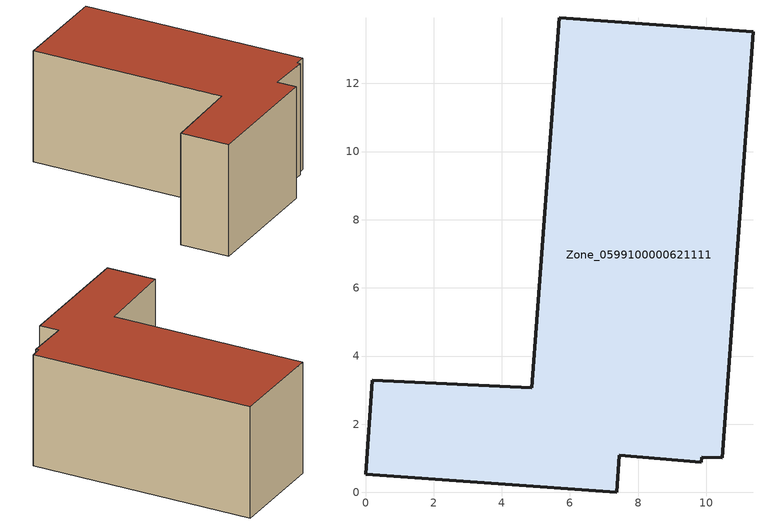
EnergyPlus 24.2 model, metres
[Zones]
Zone_0599100000621111
 floor ground (C_G): 4.88,3.06 5.68,13.93 11.37,13.51 10.46,1.01 9.86,1.03 9.85,0.88 7.44,1.09 7.37,0 0,0.53 0.19,3.29 z0
 wall outside (C_F): 0.19,3.29 0,0.53 7.37,0 7.44,1.09 9.85,0.88 9.86,1.03 10.46,1.01 11.37,13.51 5.68,13.93 4.88,3.06 0.19,3.29 z0:6.37
 roof outside (C_R): 9.86,1.03 10.46,1.01 11.37,13.51 5.68,13.93 4.88,3.06 0.19,3.29 0,0.53 7.37,0 7.44,1.09 9.85,0.88 z6.37
[BUILDING]
Pand.0599100000621111: North Axis=0; Terrain=City; Loads Convergence Tolerance Value=0.04; Temperature Convergence Tolerance Value=0.4; Solar Distribution=FullExterior; Maximum Number of Warmup Days=25; Minimum Number of Warmup Days=1
[Site:Location]
Rotterdam.The.Hague.AP_ZH_NLD Design_Conditions: Latitude=51.96; Longitude=4.45; Time Zone=1; Elevation=-4.5
[SITE:GROUNDTEMPERATURE:BUILDINGSURFACE]
18, 18, 18, 18, 18, 18, 18, 18, 18, 18, 18, 18
[MATERIAL] Thermal Absorptance=0.9; Solar Absorptance=0.7; Visible Absorptance=0.7
Name | Roughness | Thickness | Conductivity | Density | Specific Heat
G.D.1965 | MediumSmooth | 0.15 | 1 | 540 | 1210
F.D.1965 | Rough | 0.3 | 0.857143 | 1920 | 840
R.D.1965 | MediumRough | 0.2 | 0.08 | 1500 | 1000
[CONSTRUCTION]
C_G: G.D.1965
C_F: F.D.1965
C_R: R.D.1965
[ZONE]
Zone_0599100000621111: Type=1; Multiplier=1; Ceiling Height=Autocalculate; Volume=Autocalculate; Floor Area=autocalculate; Part of Total Floor Area=Yes
[ZONEINFILTRATION:DESIGNFLOWRATE]
Infil_Zone_0599100000621111: Zone or ZoneList or Space or SpaceList=Zone_0599100000621111; Schedule=AlwaysOn; Design Flow Rate Calculation Method=Flow/Area; Flow Rate per Floor Area=0.0042; Constant Term Coefficient=1; Temperature Term Coefficient=0; Velocity Term Coefficient=0; Velocity Squared Term Coefficient=0
[HVACTEMPLATE:ZONE:IDEALLOADSAIRSYSTEM]
Zone_0599100000621111: Maximum Heating Supply Air Temperature=50; Minimum Cooling Supply Air Temperature=13; Maximum Heating Supply Air Humidity Ratio=0.0156; Minimum Cooling Supply Air Humidity Ratio=0.0077; Heating Limit=NoLimit; Cooling Limit=NoLimit; Dehumidification Control Type=ConstantSensibleHeatRatio; Cooling Sensible Heat Ratio=0.7; Dehumidification Setpoint=60; Humidification Control Type=None; Humidification Setpoint=30; Outdoor Air Method=None; Outdoor Air Flow Rate per Person=0.00944; Outdoor Air Flow Rate per Zone Floor Area=0; Outdoor Air Flow Rate per Zone=0; Demand Controlled Ventilation Type=None; Outdoor Air Economizer Type=NoEconomizer; Heat Recovery Type=None; Sensible Heat Recovery Effectiveness=0.7; Latent Heat Recovery Effectiveness=0.65
[ZONECONTROL:THERMOSTAT]
ThermostatControl_Zone_0599100000621111: Zone or ZoneList=Zone_0599100000621111; Control Type Schedule=DualSetpointControlType; Control 1=Thermostat_Zone_0599100000621111; Temperature Difference Between Cutout And Setpoint=0
[THERMOSTATSETPOINT:DUALSETPOINT]
Thermostat_Zone_0599100000621111: Heating Setpoint Temperature Schedule=HeatingSetpoint_Zone_0599100000621111; Cooling Setpoint Temperature Schedule=CoolingSetpoint_Zone_0599100000621111
[SCHEDULE:COMPACT]
HeatingSetpoint_Zone_0599100000621111: Through: 12/31, For: AllDays, Until: 24:00, 21
CoolingSetpoint_Zone_0599100000621111: Through: 12/31, For: AllDays, Until: 24:00, 24
DualSetpointControlType: Through: 12/31, For: AllDays, Until: 24:00, 4
AlwaysOn: Through: 12/31, For: AllDays, Until: 24:00, 1
